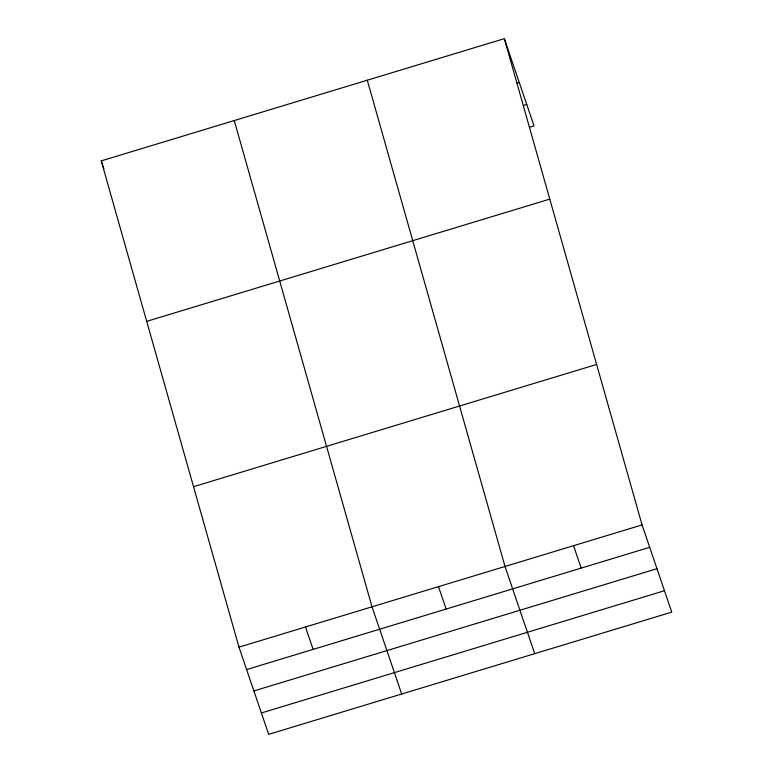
<?xml version="1.0" encoding="UTF-8"?>
<svg xmlns="http://www.w3.org/2000/svg" width="773" height="773" viewBox="0 0 773 773"><rect width="100%" height="100%" fill="white"/><g stroke="black" fill="none" stroke-linecap="round" stroke-linejoin="round"><path stroke-width="1.16" d="M504.334 38.65L642.073 524.915L671.756 612.11L268.666 734.35L238.983 647.156L101.244 160.89L504.334 38.65L534.017 125.844L529.447 127.226M516.953 83.126L519.243 82.431M523.311 105.505L526.742 104.461M146.696 321.355L549.787 199.115M193.53 486.69L596.621 364.45M238.983 647.156L642.073 524.915M246.606 669.563L649.697 547.323M253.892 690.936L656.982 568.696M261.39 712.967L664.48 590.727M573.547 545.699L581.17 568.097M534.703 653.668L505.02 566.474L367.281 80.208M438.513 586.649L446.137 609.047M401.689 694.009L372.006 606.815L234.267 120.549M305.49 626.99L313.123 649.388M101.244 160.89L103.911 168.727"/></g></svg>
